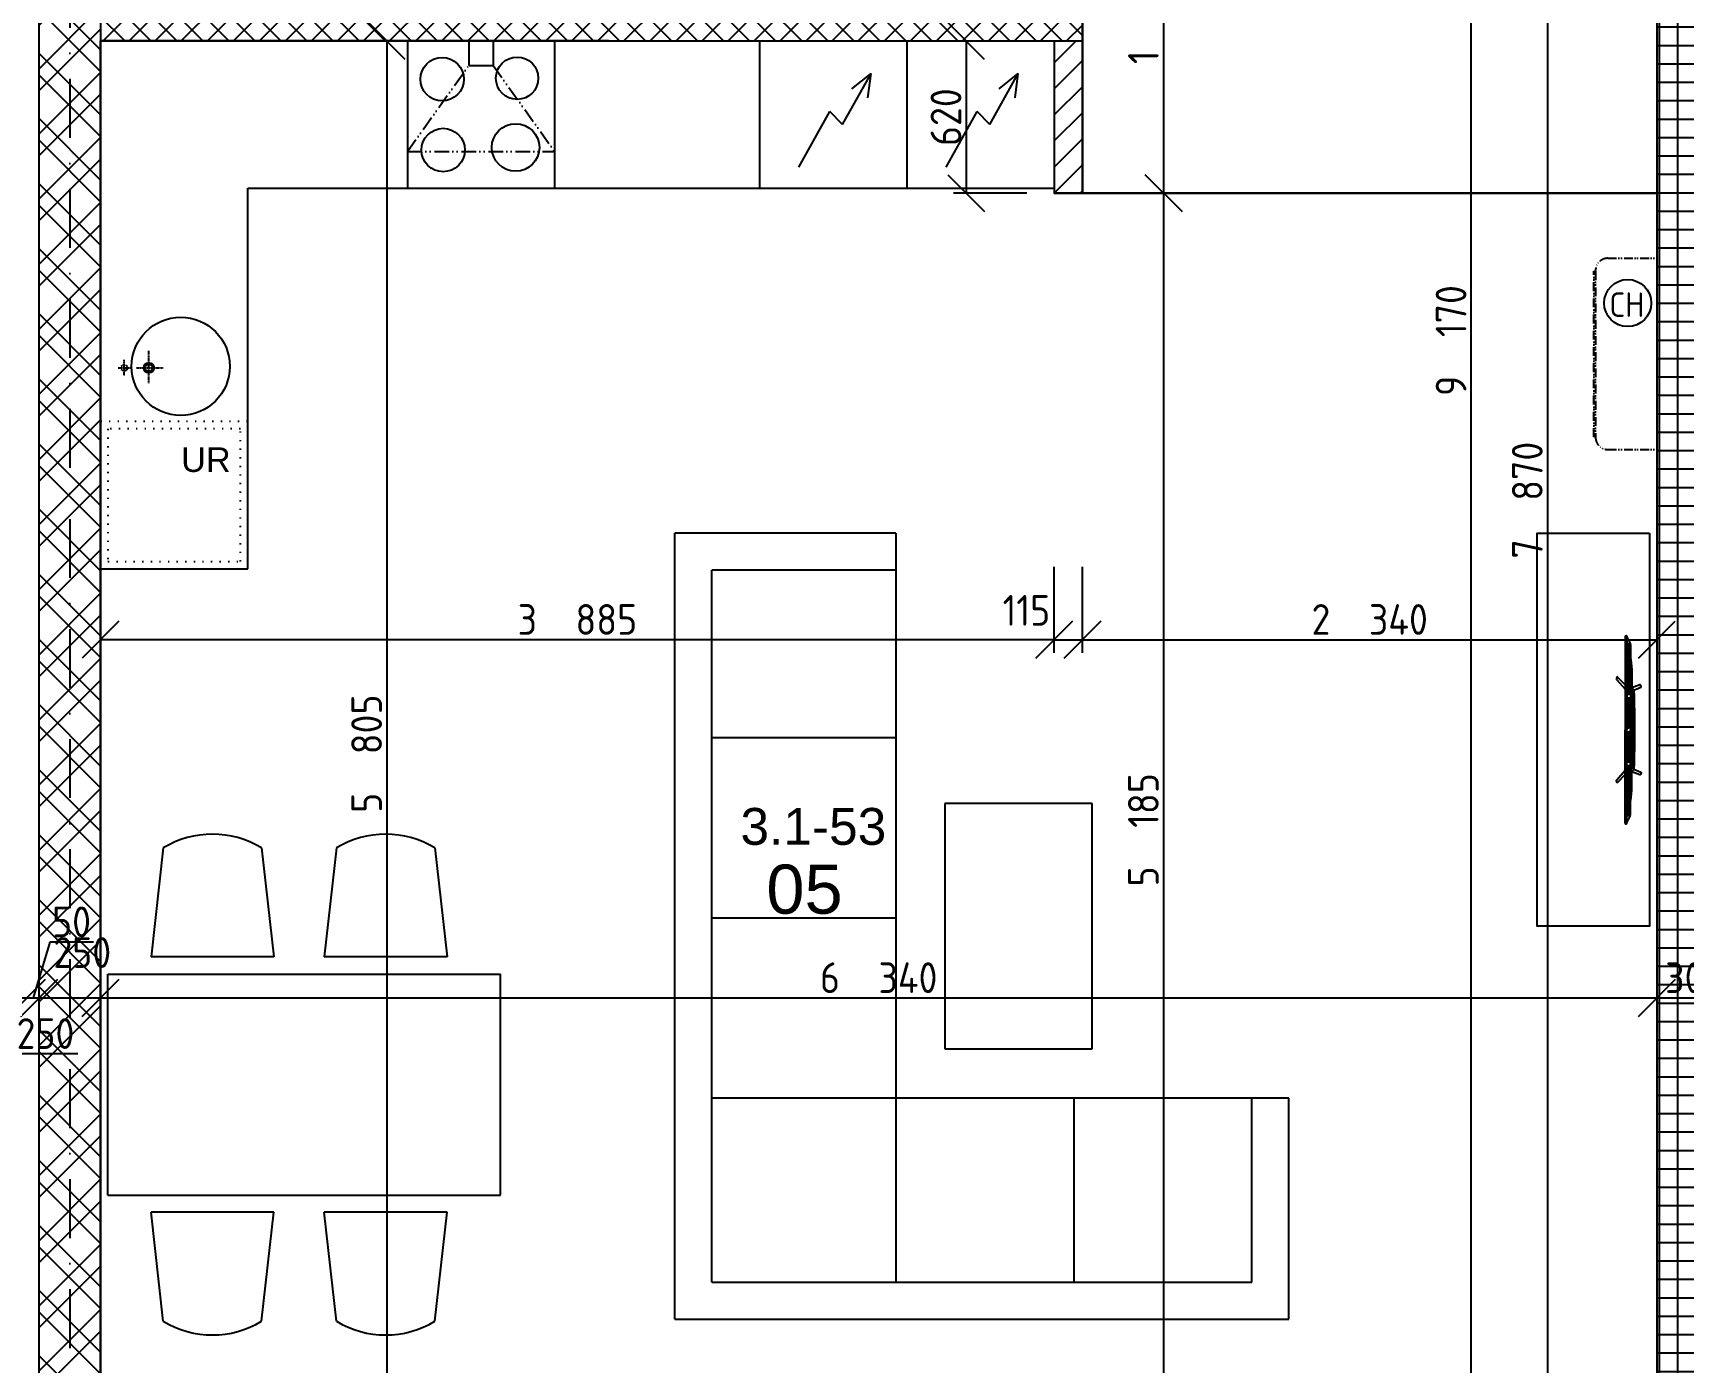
# Model space of a CAD drawing. Extents: x 4511820 to 5180432, y -1526536 to -944957.
# Drawn here: x 5007426 to 5014147, y -1168613 to -1163197 of the extents above; entities that cross this region are included whole.
import ezdxf

# ---------------------------------------------------------------- set-up
doc = ezdxf.new("R2010")
doc.units = 0
doc.header["$MEASUREMENT"] = 0
for name, pattern in [('ACAD_ISO07W100', [3.5, 0.5, -3]), ('ACAD_ISO12W100', [22, 12, -3, 0.5, -3, 0.5, -3]), ('BODKOCIARKOVANA_3', [5.6, 3, -1.3, 0, -1.3]), ('DASHED', [0.75, 0.5, -0.25])]:
    doc.linetypes.add(name, pattern=pattern)
doc.layers.get('0').update_dxf_attribs({"linetype": 'CONTINUOUS'})
doc.layers.get('Defpoints').update_dxf_attribs({"color": 61, "linetype": 'CONTINUOUS'})
for name, color, linetype in [('KÓTY', 4, 'CONTINUOUS'), ('MÚRY', 1, 'CONTINUOUS'), ('osi', 253, 'CONTINUOUS'), ('Plochy', 41, 'CONTINUOUS'), ('POPIS', 7, 'CONTINUOUS'), ('TENKÁ', 7, 'CONTINUOUS'), ('ZARIADENIE', 47, 'CONTINUOUS'), ('ZARIADENIE1', 145, 'CONTINUOUS'), ('ZZ-chladenie', 133, 'CONTINUOUS'), ('ŠRAFY', 82, 'CONTINUOUS')]:
    doc.layers.add(name, color=color, linetype=linetype)
doc.styles.add('ARIAL', font='arial.ttf')
doc.styles.add('STYLE1', font='isocp.shx')
doc.dimstyles.new('STANDARD-50', dxfattribs={"dimtxt": 125, "dimasz": 150, "dimexe": 10, "dimexo": 200, "dimgap": 20, "dimtad": 1, "dimdsep": 46, "dimlunit": 6, "dimtxsty": 'STYLE1', "dimblk1": 'OBLIQUE', "dimblk2": 'OBLIQUE', "dimsah": 1, "dimcen": 2.5, "dimse1": 1, "dimse2": 1, "dimadec": 0, "dimazin": 0, "dimtfac": 1, "dimtmove": 1, "dimatfit": 3, "dimldrblk": 'OBLIQUE', "dimfxl": 1, "dimtolj": 1, "dimtzin": 0, "dimarcsym": 0})

# ---------------------------------------------------------------- blocks, each defined once
blk = doc.blocks.new('_OBLIQUE')
at = {"color": 0, "linetype": 'ByBlock'}
blk.add_line((-0.5, -0.5), (0.5, 0.5), dxfattribs=at)
blk = doc.blocks.new('*D12940')
at = {"layer": 'Defpoints', "color": 0}
for p in [(4980571, -1161904.2), (5007401, -1170664.2), (4980571, -1172433.9)]:
    blk.add_point(p, dxfattribs=at)
at = {"layer": 'KÓTY', "color": 0, "lineweight": -2}
blk.add_line((5007401, -1172433.9), (4980571, -1172433.9), dxfattribs=at)
at = {"layer": 'KÓTY', "color": 0, "linetype": 'ByBlock', "lineweight": -2, "xscale": 150, "yscale": 150, "zscale": 150, "rotation": 180}
blk.add_blockref('_OBLIQUE', (4980571, -1172433.9), dxfattribs=at)
at = {"layer": 'KÓTY', "color": 0, "linetype": 'ByBlock', "lineweight": -2, "xscale": 150, "yscale": 150, "zscale": 150}
blk.add_blockref('_OBLIQUE', (5007401, -1172433.9), dxfattribs=at)
at = {"layer": 'KÓTY', "color": 0, "insert": (4993986, -1172351.3), "char_height": 125, "attachment_point": 5, "style": 'STYLE1'}
blk.add_mtext('\\A1;26ﾠ830', dxfattribs=at)
blk = doc.blocks.new('*D12942')
at = {"layer": 'Defpoints', "color": 0}
for p in [(4980571, -1166764.2), (5040921, -1166764.2), (5040921, -1172783.9)]:
    blk.add_point(p, dxfattribs=at)
at = {"layer": 'KÓTY', "color": 0, "lineweight": -2}
blk.add_line((4980571, -1172783.9), (5040921, -1172783.9), dxfattribs=at)
at = {"layer": 'KÓTY', "color": 0, "linetype": 'ByBlock', "lineweight": -2, "xscale": 150, "yscale": 150, "zscale": 150, "rotation": 180}
blk.add_blockref('_OBLIQUE', (4980571, -1172783.9), dxfattribs=at)
at = {"layer": 'KÓTY', "color": 0, "linetype": 'ByBlock', "lineweight": -2, "xscale": 150, "yscale": 150, "zscale": 150}
blk.add_blockref('_OBLIQUE', (5040921, -1172783.9), dxfattribs=at)
at = {"layer": 'KÓTY', "color": 0, "insert": (5010746, -1172701.3), "char_height": 125, "attachment_point": 5, "style": 'STYLE1'}
blk.add_mtext('\\A1;60ﾠ350', dxfattribs=at)
blk = doc.blocks.new('sedacka rok 5')
at = {"layer": 'ZARIADENIE', "color": 30, "ltscale": 0.25}
for p, q in [((4452479, -1340180.2), (4452479, -1342480.2)), ((4452479, -1340180.2), (4453379, -1340180.2)), ((4453379, -1343380.2), (4453379, -1340180.2)), ((4452479, -1340330.2), (4453229, -1340330.2)), ((4453229, -1343230.2), (4453229, -1340330.2)), ((4452479, -1341013.5), (4453229, -1341013.5)), ((4452479, -1341746.9), (4453229, -1341746.9)), ((4450879, -1342480.2), (4452479, -1342480.2)), ((4450879, -1343380.2), (4450879, -1342480.2)), ((4451029, -1343230.2), (4451029, -1342480.2)), ((4451754, -1342480.2), (4451754, -1343230.2)), ((4452479, -1342480.2), (4453229, -1342480.2)), ((4452479, -1342480.2), (4452479, -1343230.2)), ((4453229, -1343230.2), (4451029, -1343230.2)), ((4453379, -1343380.2), (4450879, -1343380.2))]:
    blk.add_line(p, q, dxfattribs=at)
blk = doc.blocks.new('Tv06_top_cad-block.com')
at = {"color": 0}
for points in [[(-161.1, -3.4), (-173.3, 26.2, 0.359324), (-175.3, 27.3, 0.097501), (-182.8, 24.2, 0.350578), (-183.5, 22.1), (-171.1, -10.4)], [(161.1, -3.4), (173.3, 26.2, -0.359324), (175.3, 27.3, -0.097501), (182.8, 24.2, -0.350578), (183.5, 22.1), (171.1, -10.4)], [(-381.9, -38.8, -0.13121), (-383.2, -32.7, -0.169032), (-383, -32.3), (-381.8, -31.1, -0.205713), (-381.3, -30.9), (-378.5, -30.9, 0.118206), (-376.2, -30.4), (-351.4, -18.4, -0.105648), (-345.8, -17), (0, -17)], [(-339.3, -21.2), (-339.3, -21.2, 0.099639), (-344.3, -22.2), (-349.2, -24.6, 0.215889), (-350.7, -26.3, 0.476075), (-349.4, -28, 0.244765)], [(-295.5, -17), (-282, -15, -0.02037), (-255.8, -12, -0.012056), (-227.2, -10.7), (-169.3, -10.7)], [(-182.5, -38.8), (-214.4, -69.1, 0.250582), (-215, -71, 0.266718), (-214.3, -71.9, 0.084688)], [(-214.3, -71.9), (-207.3, -73.1, 0.211205), (-203.3, -72.1), (-165.2, -38.8)], [(-181.8, -17), (-178.5, -14, -0.213415), (-177.3, -13.6), (0, -13.6)], [(-172.1, -13.6, -0.072098), (-159.2, -3, -0.121861), (-158.4, -2.8)], [(-170.1, -10.6, -0.053076), (-160.2, -2.9), (-158.4, -2.8)], [(-147.6, -13.6), (-147.6, -7.5, -0.414214), (-147.4, -7.3), (-146.5, -7.3, -0.414214), (-146.3, -7.5), (-146.3, -13.6)], [(-146.8, -28, 0.414214), (-145, -26.2), (-145, -23, 0.414214), (-146.8, -21.2)], [(-143.9, -13.6), (-143.9, -7.5, -0.414214), (-143.7, -7.3), (-142.7, -7.3, -0.414214), (-142.6, -7.5), (-142.6, -13.6)], [(-140.2, -13.6), (-140.2, -7.5, -0.414214), (-140, -7.3), (-139, -7.3, -0.414214), (-138.8, -7.5), (-138.8, -13.6)], [(-136.4, -13.6), (-136.4, -7.5, -0.414214), (-136.3, -7.3), (-135.3, -7.3, -0.414214), (-135.1, -7.5), (-135.1, -13.6)], [(-132.7, -13.6), (-132.7, -7.5, -0.414214), (-132.5, -7.3), (-131.6, -7.3, -0.414214), (-131.4, -7.5), (-131.4, -13.6)], [(-128.8, -28, -0.414214), (-130.6, -26.2), (-130.6, -23, -0.414214), (-128.8, -21.2)], [(-129, -13.6), (-129, -7.5, -0.414214), (-128.8, -7.3), (-127.9, -7.3, -0.414214), (-127.7, -7.5), (-127.7, -13.6)], [(-125.3, -13.6), (-125.3, -7.5, -0.414214), (-125.1, -7.3), (-124.1, -7.3, -0.414214), (-124, -7.5), (-124, -13.6)], [(-121.6, -13.6), (-121.6, -7.5, -0.414214), (-121.4, -7.3), (-120.4, -7.3, -0.414214), (-120.2, -7.5), (-120.2, -13.6)], [(-117.8, -13.6), (-117.8, -7.5, -0.414214), (-117.7, -7.3), (-116.7, -7.3, -0.414214), (-116.5, -7.5), (-116.5, -13.6)], [(-114.1, -13.6), (-114.1, -7.5, -0.414214), (-113.9, -7.3), (-113, -7.3, -0.414214), (-112.8, -7.5), (-112.8, -13.6)], [(-110.4, -13.6), (-110.4, -7.5, -0.414214), (-110.2, -7.3), (-109.3, -7.3, -0.414214), (-109.1, -7.5), (-109.1, -13.6)], [(-106.7, -13.6), (-106.7, -7.5, -0.414214), (-106.5, -7.3), (-105.5, -7.3, -0.414214), (-105.4, -7.5), (-105.4, -13.6)], [(-103, -13.6), (-103, -7.5, -0.414214), (-102.8, -7.3), (-101.8, -7.3, -0.414214), (-101.6, -7.5), (-101.6, -13.6)], [(-99.2, -13.6), (-99.2, -7.5, -0.414214), (-99.1, -7.3), (-98.1, -7.3, -0.414214), (-97.9, -7.5), (-97.9, -13.6)], [(-95.5, -13.6), (-95.5, -7.5, -0.414214), (-95.3, -7.3), (-94.4, -7.3, -0.414214), (-94.2, -7.5), (-94.2, -13.6)], [(-91.8, -13.6), (-91.8, -7.5, -0.414214), (-91.6, -7.3), (-90.7, -7.3, -0.414214), (-90.5, -7.5), (-90.5, -13.6)], [(-88.1, -13.6), (-88.1, -7.5, -0.414214), (-87.9, -7.3), (-86.9, -7.3, -0.414214), (-86.8, -7.5), (-86.8, -13.6)], [(-84.4, -13.6), (-84.4, -7.5, -0.414214), (-84.2, -7.3), (-83.2, -7.3, -0.414214), (-83, -7.5), (-83, -13.6)], [(-80.6, -13.6), (-80.6, -7.5, -0.414214), (-80.5, -7.3), (-79.5, -7.3, -0.414214), (-79.3, -7.5), (-79.3, -13.6)], [(-76.9, -13.6), (-76.9, -7.5, -0.414214), (-76.7, -7.3), (-75.8, -7.3, -0.414214), (-75.6, -7.5), (-75.6, -13.6)], [(-73.2, -13.6), (-73.2, -7.5, -0.414214), (-73, -7.3), (-72.1, -7.3, -0.414214), (-71.9, -7.5), (-71.9, -13.6)], [(-69.5, -13.6), (-69.5, -7.5, -0.414214), (-69.3, -7.3), (-68.3, -7.3, -0.414214), (-68.2, -7.5), (-68.2, -13.6)], [(-65.8, -13.6), (-65.8, -7.5, -0.414214), (-65.6, -7.3), (-64.6, -7.3, -0.414214), (-64.4, -7.5), (-64.4, -13.6)], [(-62, -13.6), (-62, -7.5, -0.414214), (-61.9, -7.3), (-60.9, -7.3, -0.414214), (-60.7, -7.5), (-60.7, -13.6)], [(-58.3, -13.6), (-58.3, -7.5, -0.414214), (-58.1, -7.3), (-57.2, -7.3, -0.414214), (-57, -7.5), (-57, -13.6)], [(-54.6, -13.6), (-54.6, -7.5, -0.414214), (-54.4, -7.3), (-53.5, -7.3, -0.414214), (-53.3, -7.5), (-53.3, -13.6)], [(-50.9, -13.6), (-50.9, -7.5, -0.414214), (-50.7, -7.3), (-49.7, -7.3, -0.414214), (-49.6, -7.5), (-49.6, -13.6)], [(-47.2, -13.6), (-47.2, -7.5, -0.414214), (-47, -7.3), (-46, -7.3, -0.414214), (-45.8, -7.5), (-45.8, -13.6)], [(-43.4, -13.6), (-43.4, -7.5, -0.414214), (-43.3, -7.3), (-42.3, -7.3, -0.414214), (-42.1, -7.5), (-42.1, -13.6)], [(-39.7, -13.6), (-39.7, -7.5, -0.414214), (-39.5, -7.3), (-38.6, -7.3, -0.414214), (-38.4, -7.5), (-38.4, -13.6)], [(-36, -13.6), (-36, -7.5, -0.414214), (-35.8, -7.3), (-34.9, -7.3, -0.414214), (-34.7, -7.5), (-34.7, -13.6)], [(-32.3, -13.6), (-32.3, -7.5, -0.414214), (-32.1, -7.3), (-31.1, -7.3, -0.414214), (-31, -7.5), (-31, -13.6)], [(-28.6, -13.6), (-28.6, -7.5, -0.414214), (-28.4, -7.3), (-27.4, -7.3, -0.414214), (-27.2, -7.5), (-27.2, -13.6)], [(-24.8, -13.6), (-24.8, -7.5, -0.414214), (-24.7, -7.3), (-23.7, -7.3, -0.414214), (-23.5, -7.5), (-23.5, -13.6)], [(-21.1, -13.6), (-21.1, -7.5, -0.414214), (-20.9, -7.3), (-20, -7.3, -0.414214), (-19.8, -7.5), (-19.8, -13.6)], [(-17.4, -13.6), (-17.4, -7.5, -0.414214), (-17.2, -7.3), (-16.3, -7.3, -0.414214), (-16.1, -7.5), (-16.1, -13.6)], [(-13.7, -13.6), (-13.7, -7.5, -0.414214), (-13.5, -7.3), (-12.5, -7.3, -0.414214), (-12.4, -7.5), (-12.4, -13.6)], [(-10, -13.6), (-10, -7.5, -0.414214), (-9.8, -7.3), (-8.8, -7.3, -0.414214), (-8.6, -7.5), (-8.6, -13.6)], [(-10, -28, 0.414214), (-8.2, -26.2), (-8.2, -23, 0.414214), (-10, -21.2)], [(-6.2, -13.6), (-6.2, -7.5, -0.414214), (-6.1, -7.3), (-5.1, -7.3, -0.414214), (-4.9, -7.5), (-4.9, -13.6)], [(-2.5, -13.6), (-2.5, -7.5, -0.414214), (-2.3, -7.3), (-1.4, -7.3, -0.414214), (-1.2, -7.5), (-1.2, -13.6)], [(181.8, -17), (178.5, -14, 0.213415), (177.3, -13.6), (0, -13.6)], [(381.9, -38.8, 0.13121), (383.2, -32.7, 0.169032), (383, -32.3), (381.8, -31.1, 0.205713), (381.3, -30.9), (378.5, -30.9, -0.118206), (376.2, -30.4), (351.4, -18.4, 0.105648), (345.8, -17), (0, -17)], [(2.5, -13.6), (2.5, -7.5, 0.414214), (2.3, -7.3), (1.4, -7.3, 0.414214), (1.2, -7.5), (1.2, -13.6)], [(6.2, -13.6), (6.2, -7.5, 0.414214), (6.1, -7.3), (5.1, -7.3, 0.414214), (4.9, -7.5), (4.9, -13.6)], [(10, -28, -0.414214), (8.2, -26.2), (8.2, -23, -0.414214), (10, -21.2)], [(10, -13.6), (10, -7.5, 0.414214), (9.8, -7.3), (8.8, -7.3, 0.414214), (8.6, -7.5), (8.6, -13.6)], [(13.7, -13.6), (13.7, -7.5, 0.414214), (13.5, -7.3), (12.5, -7.3, 0.414214), (12.4, -7.5), (12.4, -13.6)], [(17.4, -13.6), (17.4, -7.5, 0.414214), (17.2, -7.3), (16.3, -7.3, 0.414214), (16.1, -7.5), (16.1, -13.6)], [(21.1, -13.6), (21.1, -7.5, 0.414214), (20.9, -7.3), (20, -7.3, 0.414214), (19.8, -7.5), (19.8, -13.6)], [(24.8, -13.6), (24.8, -7.5, 0.414214), (24.7, -7.3), (23.7, -7.3, 0.414214), (23.5, -7.5), (23.5, -13.6)], [(28.6, -13.6), (28.6, -7.5, 0.414214), (28.4, -7.3), (27.4, -7.3, 0.414214), (27.2, -7.5), (27.2, -13.6)], [(32.3, -13.6), (32.3, -7.5, 0.414214), (32.1, -7.3), (31.1, -7.3, 0.414214), (31, -7.5), (31, -13.6)], [(36, -13.6), (36, -7.5, 0.414214), (35.8, -7.3), (34.9, -7.3, 0.414214), (34.7, -7.5), (34.7, -13.6)], [(39.7, -13.6), (39.7, -7.5, 0.414214), (39.5, -7.3), (38.6, -7.3, 0.414214), (38.4, -7.5), (38.4, -13.6)], [(43.4, -13.6), (43.4, -7.5, 0.414214), (43.3, -7.3), (42.3, -7.3, 0.414214), (42.1, -7.5), (42.1, -13.6)], [(47.2, -13.6), (47.2, -7.5, 0.414214), (47, -7.3), (46, -7.3, 0.414214), (45.8, -7.5), (45.8, -13.6)], [(50.9, -13.6), (50.9, -7.5, 0.414214), (50.7, -7.3), (49.7, -7.3, 0.414214), (49.6, -7.5), (49.6, -13.6)], [(54.6, -13.6), (54.6, -7.5, 0.414214), (54.4, -7.3), (53.5, -7.3, 0.414214), (53.3, -7.5), (53.3, -13.6)], [(58.3, -13.6), (58.3, -7.5, 0.414214), (58.1, -7.3), (57.2, -7.3, 0.414214), (57, -7.5), (57, -13.6)], [(62, -13.6), (62, -7.5, 0.414214), (61.9, -7.3), (60.9, -7.3, 0.414214), (60.7, -7.5), (60.7, -13.6)], [(65.8, -13.6), (65.8, -7.5, 0.414214), (65.6, -7.3), (64.6, -7.3, 0.414214), (64.4, -7.5), (64.4, -13.6)], [(69.5, -13.6), (69.5, -7.5, 0.414214), (69.3, -7.3), (68.3, -7.3, 0.414214), (68.2, -7.5), (68.2, -13.6)], [(73.2, -13.6), (73.2, -7.5, 0.414214), (73, -7.3), (72.1, -7.3, 0.414214), (71.9, -7.5), (71.9, -13.6)], [(76.9, -13.6), (76.9, -7.5, 0.414214), (76.7, -7.3), (75.8, -7.3, 0.414214), (75.6, -7.5), (75.6, -13.6)], [(80.6, -13.6), (80.6, -7.5, 0.414214), (80.5, -7.3), (79.5, -7.3, 0.414214), (79.3, -7.5), (79.3, -13.6)], [(84.4, -13.6), (84.4, -7.5, 0.414214), (84.2, -7.3), (83.2, -7.3, 0.414214), (83, -7.5), (83, -13.6)], [(88.1, -13.6), (88.1, -7.5, 0.414214), (87.9, -7.3), (86.9, -7.3, 0.414214), (86.8, -7.5), (86.8, -13.6)], [(91.8, -13.6), (91.8, -7.5, 0.414214), (91.6, -7.3), (90.7, -7.3, 0.414214), (90.5, -7.5), (90.5, -13.6)], [(95.5, -13.6), (95.5, -7.5, 0.414214), (95.3, -7.3), (94.4, -7.3, 0.414214), (94.2, -7.5), (94.2, -13.6)], [(99.2, -13.6), (99.2, -7.5, 0.414214), (99.1, -7.3), (98.1, -7.3, 0.414214), (97.9, -7.5), (97.9, -13.6)], [(103, -13.6), (103, -7.5, 0.414214), (102.8, -7.3), (101.8, -7.3, 0.414214), (101.6, -7.5), (101.6, -13.6)], [(106.7, -13.6), (106.7, -7.5, 0.414214), (106.5, -7.3), (105.5, -7.3, 0.414214), (105.4, -7.5), (105.4, -13.6)], [(110.4, -13.6), (110.4, -7.5, 0.414214), (110.2, -7.3), (109.3, -7.3, 0.414214), (109.1, -7.5), (109.1, -13.6)], [(114.1, -13.6), (114.1, -7.5, 0.414214), (113.9, -7.3), (113, -7.3, 0.414214), (112.8, -7.5), (112.8, -13.6)], [(117.8, -13.6), (117.8, -7.5, 0.414214), (117.7, -7.3), (116.7, -7.3, 0.414214), (116.5, -7.5), (116.5, -13.6)], [(121.6, -13.6), (121.6, -7.5, 0.414214), (121.4, -7.3), (120.4, -7.3, 0.414214), (120.2, -7.5), (120.2, -13.6)], [(125.3, -13.6), (125.3, -7.5, 0.414214), (125.1, -7.3), (124.1, -7.3, 0.414214), (124, -7.5), (124, -13.6)], [(129, -13.6), (129, -7.5, 0.414214), (128.8, -7.3), (127.9, -7.3, 0.414214), (127.7, -7.5), (127.7, -13.6)], [(128.8, -28, 0.414214), (130.6, -26.2), (130.6, -23, 0.414214), (128.8, -21.2)], [(132.7, -13.6), (132.7, -7.5, 0.414214), (132.5, -7.3), (131.6, -7.3, 0.414214), (131.4, -7.5), (131.4, -13.6)], [(136.4, -13.6), (136.4, -7.5, 0.414214), (136.3, -7.3), (135.3, -7.3, 0.414214), (135.1, -7.5), (135.1, -13.6)], [(140.2, -13.6), (140.2, -7.5, 0.414214), (140, -7.3), (139, -7.3, 0.414214), (138.8, -7.5), (138.8, -13.6)], [(143.9, -13.6), (143.9, -7.5, 0.414214), (143.7, -7.3), (142.7, -7.3, 0.414214), (142.6, -7.5), (142.6, -13.6)], [(146.8, -28, -0.414214), (145, -26.2), (145, -23, -0.414214), (146.8, -21.2)], [(147.6, -13.6), (147.6, -7.5, 0.414214), (147.4, -7.3), (146.5, -7.3, 0.414214), (146.3, -7.5), (146.3, -13.6)], [(172.1, -13.6, 0.072098), (159.2, -3, 0.121861), (158.4, -2.8)], [(170.1, -10.6, 0.053076), (160.2, -2.9), (158.4, -2.8)], [(214.3, -71.9), (207.3, -73.1, -0.211205), (203.3, -72.1), (165.2, -38.8)], [(295.5, -17), (282, -15, 0.02037), (255.8, -12, 0.012056), (227.2, -10.7), (169.3, -10.7)], [(182.5, -38.8), (214.4, -69.1, -0.250582), (215, -71, -0.266718), (214.3, -71.9, -0.084688)], [(339.3, -21.2), (339.3, -21.2, -0.099639), (344.3, -22.2), (349.2, -24.6, -0.215889), (350.7, -26.3, -0.476075), (349.4, -28, -0.244765)]]:
    blk.add_lwpolyline(points, format="xyb", dxfattribs=at)
for points in [[(-381.9, -38.8), (0, -38.8)], [(-378.5, -30.9), (0, -30.9)], [(-349.4, -28), (-146.8, -28)], [(-339.3, -21.2), (-146.8, -21.2)], [(-158.6, -6.5), (0, -6.5)], [(-128.8, -21.2), (-10, -21.2)], [(-128.8, -28), (-10, -28)], [(158.6, -6.5), (0, -6.5)], [(378.5, -30.9), (0, -30.9)], [(381.9, -38.8), (0, -38.8)], [(128.8, -21.2), (10, -21.2)], [(128.8, -28), (10, -28)], [(339.3, -21.2), (146.8, -21.2)], [(349.4, -28), (146.8, -28)]]:
    blk.add_lwpolyline(points, dxfattribs=at)
for centre, radius, start, end in [((0, -4564), 4564, 90, 91.98925), ((0, -4564), 4564, 88.01075, 90), ((-170.5, -10.1), 0.6, 200.97838, 314.02949), ((170.5, -10.1), 0.6, 225.97051, 339.02162)]:
    blk.add_arc(centre, radius, start, end, dxfattribs=at)
blk = doc.blocks.new('TV')
at = {"layer": 'ZARIADENIE', "color": 8}
blk.add_blockref('Tv06_top_cad-block.com', (4448198.7, -1316337.8), dxfattribs=at)
blk = doc.blocks.new('slol 1600-800')
at = {"layer": 'ZARIADENIE', "color": 45, "ltscale": 0.25}
for p, q in [((4423844.8, -1342296.5), (4423794.8, -1342740.6)), ((4424244.8, -1342296.5), (4424294.8, -1342740.6)), ((4424550.5, -1342296.5), (4424500.5, -1342740.6)), ((4424950.5, -1342296.5), (4425000.5, -1342740.6)), ((4424294.8, -1342740.6), (4423794.8, -1342740.6)), ((4425000.5, -1342740.6), (4424500.5, -1342740.6)), ((4423619, -1343710.2), (4423619, -1342810.2)), ((4423619, -1342810.2), (4425219, -1342810.2)), ((4425219, -1343710.2), (4425219, -1342810.2)), ((4423619, -1343710.2), (4425219, -1343710.2)), ((4423844.8, -1344223.9), (4423794.8, -1343779.8)), ((4424294.8, -1343779.8), (4423794.8, -1343779.8)), ((4424244.8, -1344223.9), (4424294.8, -1343779.8)), ((4424550.5, -1344223.9), (4424500.5, -1343779.8)), ((4425000.5, -1343779.8), (4424500.5, -1343779.8)), ((4424950.5, -1344223.9), (4425000.5, -1343779.8))]:
    blk.add_line(p, q, dxfattribs=at)
for centre, start, end in [((4424044.8, -1342626.5), 58.78339, 121.21661), ((4424750.5, -1342626.5), 58.78339, 121.21661), ((4424044.8, -1343893.9), 238.78339, 301.21661), ((4424750.5, -1343893.9), 238.78339, 301.21661)]:
    blk.add_arc(centre, 385.9, start, end, dxfattribs=at)
blk = doc.blocks.new('konf stol')
at = {"layer": 'ZARIADENIE', "color": 45, "ltscale": 0.25}
for p, q in [((4451679, -1342280.2), (4451679, -1341280.2)), ((4451679, -1341280.2), (4452279, -1341280.2)), ((4452279, -1341280.2), (4452279, -1342280.2)), ((4452279, -1342280.2), (4451679, -1342280.2))]:
    blk.add_line(p, q, dxfattribs=at)
blk = doc.blocks.new('*D18655')
at = {"layer": 'Defpoints', "color": 0}
for p in [(5007151, -1166921.7), (5007401, -1166921.7), (5007401, -1167126.5)]:
    blk.add_point(p, dxfattribs=at)
at = {"layer": 'KÓTY', "color": 0, "lineweight": -2}
for p, q in [((5007151, -1167126.5), (5007401, -1167126.5)), ((5007344.3, -1167354), (5007276, -1167126.5)), ((5007609.3, -1167354), (5007344.3, -1167354))]:
    blk.add_line(p, q, dxfattribs=at)
at = {"layer": 'KÓTY', "color": 0, "linetype": 'ByBlock', "lineweight": -2, "xscale": 150, "yscale": 150, "zscale": 150, "rotation": 180}
blk.add_blockref('_OBLIQUE', (5007151, -1167126.5), dxfattribs=at)
at = {"layer": 'KÓTY', "color": 0, "linetype": 'ByBlock', "lineweight": -2, "xscale": 150, "yscale": 150, "zscale": 150}
blk.add_blockref('_OBLIQUE', (5007401, -1167126.5), dxfattribs=at)
at = {"layer": 'KÓTY', "color": 0, "insert": (5007476.8, -1167271.5), "char_height": 125, "attachment_point": 5, "style": 'STYLE1'}
blk.add_mtext('\\A1;250', dxfattribs=at)
blk = doc.blocks.new('*D18656')
at = {"layer": 'Defpoints', "color": 0}
for p in [(5007401, -1166921.7), (5007451, -1167126.5), (5007451, -1167126.5)]:
    blk.add_point(p, dxfattribs=at)
at = {"layer": 'KÓTY', "color": 0, "lineweight": -2}
for p, q in [((5007494.3, -1166899), (5007426, -1167126.5)), ((5007671.8, -1166899), (5007494.3, -1166899)), ((5007401, -1167126.5), (5007451, -1167126.5))]:
    blk.add_line(p, q, dxfattribs=at)
at = {"layer": 'KÓTY', "color": 0, "linetype": 'ByBlock', "lineweight": -2, "xscale": 150, "yscale": 150, "zscale": 150, "rotation": 180}
blk.add_blockref('_OBLIQUE', (5007401, -1167126.5), dxfattribs=at)
at = {"layer": 'KÓTY', "color": 0, "linetype": 'ByBlock', "lineweight": -2, "xscale": 150, "yscale": 150, "zscale": 150}
blk.add_blockref('_OBLIQUE', (5007451, -1167126.5), dxfattribs=at)
at = {"layer": 'KÓTY', "color": 0, "insert": (5007583, -1166816.5), "char_height": 125, "attachment_point": 5, "style": 'STYLE1'}
blk.add_mtext('\\A1;50', dxfattribs=at)
blk = doc.blocks.new('*D18657')
at = {"layer": 'Defpoints', "color": 0}
for p in [(5007451, -1167126.5), (5007701, -1167126.5), (5007701, -1167126.5)]:
    blk.add_point(p, dxfattribs=at)
at = {"layer": 'KÓTY', "color": 0, "lineweight": -2}
blk.add_line((5007451, -1167126.5), (5007701, -1167126.5), dxfattribs=at)
at = {"layer": 'KÓTY', "color": 0, "linetype": 'ByBlock', "lineweight": -2, "xscale": 150, "yscale": 150, "zscale": 150, "rotation": 180}
blk.add_blockref('_OBLIQUE', (5007451, -1167126.5), dxfattribs=at)
at = {"layer": 'KÓTY', "color": 0, "linetype": 'ByBlock', "lineweight": -2, "xscale": 150, "yscale": 150, "zscale": 150}
blk.add_blockref('_OBLIQUE', (5007701, -1167126.5), dxfattribs=at)
at = {"layer": 'KÓTY', "color": 0, "insert": (5007626.8, -1166941.5), "char_height": 125, "attachment_point": 5, "style": 'STYLE1'}
blk.add_mtext('\\A1;250', dxfattribs=at)
blk = doc.blocks.new('*D18658')
at = {"layer": 'Defpoints', "color": 0}
for p in [(5007701, -1167126.5), (5014041, -1167126.5), (5014041, -1167126.5)]:
    blk.add_point(p, dxfattribs=at)
at = {"layer": 'KÓTY', "color": 0, "lineweight": -2}
blk.add_line((5007701, -1167126.5), (5014041, -1167126.5), dxfattribs=at)
at = {"layer": 'KÓTY', "color": 0, "linetype": 'ByBlock', "lineweight": -2, "xscale": 150, "yscale": 150, "zscale": 150, "rotation": 180}
blk.add_blockref('_OBLIQUE', (5007701, -1167126.5), dxfattribs=at)
at = {"layer": 'KÓTY', "color": 0, "linetype": 'ByBlock', "lineweight": -2, "xscale": 150, "yscale": 150, "zscale": 150}
blk.add_blockref('_OBLIQUE', (5014041, -1167126.5), dxfattribs=at)
at = {"layer": 'KÓTY', "color": 0, "insert": (5010871, -1167044), "char_height": 125, "attachment_point": 5, "style": 'STYLE1'}
blk.add_mtext('\\A1;6ﾠ340', dxfattribs=at)
blk = doc.blocks.new('*D18659')
at = {"layer": 'Defpoints', "color": 0}
for p in [(5014041, -1167126.5), (5014341, -1167126.5), (5014341, -1167126.5)]:
    blk.add_point(p, dxfattribs=at)
at = {"layer": 'KÓTY', "color": 0, "lineweight": -2}
blk.add_line((5014041, -1167126.5), (5014341, -1167126.5), dxfattribs=at)
at = {"layer": 'KÓTY', "color": 0, "linetype": 'ByBlock', "lineweight": -2, "xscale": 150, "yscale": 150, "zscale": 150, "rotation": 180}
blk.add_blockref('_OBLIQUE', (5014041, -1167126.5), dxfattribs=at)
at = {"layer": 'KÓTY', "color": 0, "linetype": 'ByBlock', "lineweight": -2, "xscale": 150, "yscale": 150, "zscale": 150}
blk.add_blockref('_OBLIQUE', (5014341, -1167126.5), dxfattribs=at)
at = {"layer": 'KÓTY', "color": 0, "insert": (5014191, -1167044), "char_height": 125, "attachment_point": 5, "style": 'STYLE1'}
blk.add_mtext('\\A1;300', dxfattribs=at)
blk = doc.blocks.new('*D18851')
at = {"layer": 'Defpoints', "color": 0}
for p in [(5009907.5, -1163229.2), (5008867.5, -1169034.2), (5009907.5, -1169034.2)]:
    blk.add_point(p, dxfattribs=at)
at = {"layer": 'KÓTY', "color": 0, "lineweight": -2}
blk.add_line((5008867.5, -1163229.2), (5008867.5, -1169034.2), dxfattribs=at)
at = {"layer": 'KÓTY', "color": 0, "linetype": 'ByBlock', "lineweight": -2, "xscale": 150, "yscale": 150, "zscale": 150}
for p, rotation in [((5008867.5, -1163229.2), 90), ((5008867.5, -1169034.2), 270)]:
    blk.add_blockref('_OBLIQUE', p, dxfattribs=dict(at, rotation=rotation))
at = {"layer": 'KÓTY', "color": 0, "insert": (5008785, -1166131.7), "char_height": 125, "attachment_point": 5, "rotation": 90, "style": 'STYLE1'}
blk.add_mtext('\\A1;5ﾠ805', dxfattribs=at)
blk = doc.blocks.new('*D18860')
at = {"layer": 'Defpoints', "color": 0}
for p in [(5010827.5, -1163229.2), (5010827.5, -1163849.2), (5011227.5, -1163849.2)]:
    blk.add_point(p, dxfattribs=at)
at = {"layer": 'KÓTY', "color": 0, "lineweight": -2}
blk.add_line((5011227.5, -1163229.2), (5011227.5, -1163849.2), dxfattribs=at)
at = {"layer": 'KÓTY', "color": 0, "linetype": 'ByBlock', "lineweight": -2, "xscale": 150, "yscale": 150, "zscale": 150}
for p, rotation in [((5011227.5, -1163229.2), 90), ((5011227.5, -1163849.2), 270)]:
    blk.add_blockref('_OBLIQUE', p, dxfattribs=dict(at, rotation=rotation))
at = {"layer": 'KÓTY', "color": 0, "insert": (5011145, -1163539.2), "char_height": 125, "attachment_point": 5, "rotation": 90, "style": 'STYLE1'}
blk.add_mtext('\\A1;620', dxfattribs=at)
blk = doc.blocks.new('*D18861')
at = {"layer": 'Defpoints', "color": 0}
for p in [(5011586, -1163849.2), (5011701, -1163849.2), (5011701, -1165667.5)]:
    blk.add_point(p, dxfattribs=at)
at = {"layer": 'KÓTY', "color": 0, "lineweight": -2}
blk.add_line((5011586, -1165667.5), (5011701, -1165667.5), dxfattribs=at)
at = {"layer": 'KÓTY', "color": 0, "linetype": 'ByBlock', "lineweight": -2, "xscale": 150, "yscale": 150, "zscale": 150, "rotation": 180}
blk.add_blockref('_OBLIQUE', (5011586, -1165667.5), dxfattribs=at)
at = {"layer": 'KÓTY', "color": 0, "linetype": 'ByBlock', "lineweight": -2, "xscale": 150, "yscale": 150, "zscale": 150}
blk.add_blockref('_OBLIQUE', (5011701, -1165667.5), dxfattribs=at)
at = {"layer": 'KÓTY', "color": 0, "insert": (5011472.5, -1165548), "char_height": 125, "attachment_point": 5, "style": 'STYLE1'}
blk.add_mtext('\\A1;115', dxfattribs=at)
blk = doc.blocks.new('*D18862')
at = {"layer": 'Defpoints', "color": 0}
for p in [(5007701, -1163849.2), (5011586, -1163849.2), (5007701, -1165667.5)]:
    blk.add_point(p, dxfattribs=at)
at = {"layer": 'KÓTY', "color": 0, "lineweight": -2}
blk.add_line((5011586, -1165667.5), (5007701, -1165667.5), dxfattribs=at)
at = {"layer": 'KÓTY', "color": 0, "linetype": 'ByBlock', "lineweight": -2, "xscale": 150, "yscale": 150, "zscale": 150, "rotation": 180}
blk.add_blockref('_OBLIQUE', (5007701, -1165667.5), dxfattribs=at)
at = {"layer": 'KÓTY', "color": 0, "linetype": 'ByBlock', "lineweight": -2, "xscale": 150, "yscale": 150, "zscale": 150}
blk.add_blockref('_OBLIQUE', (5011586, -1165667.5), dxfattribs=at)
at = {"layer": 'KÓTY', "color": 0, "insert": (5009643.5, -1165585), "char_height": 125, "attachment_point": 5, "style": 'STYLE1'}
blk.add_mtext('\\A1;3ﾠ885', dxfattribs=at)
blk = doc.blocks.new('*D18863')
at = {"layer": 'Defpoints', "color": 0}
for p in [(5011701, -1163849.2), (5014041, -1163849.2), (5014041, -1165667.5)]:
    blk.add_point(p, dxfattribs=at)
at = {"layer": 'KÓTY', "color": 0, "lineweight": -2}
blk.add_line((5011701, -1165667.5), (5014041, -1165667.5), dxfattribs=at)
at = {"layer": 'KÓTY', "color": 0, "linetype": 'ByBlock', "lineweight": -2, "xscale": 150, "yscale": 150, "zscale": 150, "rotation": 180}
blk.add_blockref('_OBLIQUE', (5011701, -1165667.5), dxfattribs=at)
at = {"layer": 'KÓTY', "color": 0, "linetype": 'ByBlock', "lineweight": -2, "xscale": 150, "yscale": 150, "zscale": 150}
blk.add_blockref('_OBLIQUE', (5014041, -1165667.5), dxfattribs=at)
at = {"layer": 'KÓTY', "color": 0, "insert": (5012871, -1165585), "char_height": 125, "attachment_point": 5, "style": 'STYLE1'}
blk.add_mtext('\\A1;2ﾠ340', dxfattribs=at)
blk = doc.blocks.new('*D18864')
at = {"layer": 'Defpoints', "color": 0}
for p in [(5012330, -1162349.2), (5012031.5, -1163849.2), (5012330, -1163849.2)]:
    blk.add_point(p, dxfattribs=at)
at = {"layer": 'KÓTY', "color": 0, "lineweight": -2}
blk.add_line((5012031.5, -1162349.2), (5012031.5, -1163849.2), dxfattribs=at)
at = {"layer": 'KÓTY', "color": 0, "linetype": 'ByBlock', "lineweight": -2, "xscale": 150, "yscale": 150, "zscale": 150}
for p, rotation in [((5012031.5, -1162349.2), 90), ((5012031.5, -1163849.2), 270)]:
    blk.add_blockref('_OBLIQUE', p, dxfattribs=dict(at, rotation=rotation))
at = {"layer": 'KÓTY', "color": 0, "insert": (5011949, -1163099.2), "char_height": 125, "attachment_point": 5, "rotation": 90, "style": 'STYLE1'}
blk.add_mtext('\\A1;1ﾠ500', dxfattribs=at)
blk = doc.blocks.new('*D18866')
at = {"layer": 'Defpoints', "color": 0}
for p in [(5012330, -1163849.2), (5012031.5, -1169034.2), (5012330, -1169034.2)]:
    blk.add_point(p, dxfattribs=at)
at = {"layer": 'KÓTY', "color": 0, "lineweight": -2}
blk.add_line((5012031.5, -1163849.2), (5012031.5, -1169034.2), dxfattribs=at)
at = {"layer": 'KÓTY', "color": 0, "linetype": 'ByBlock', "lineweight": -2, "xscale": 150, "yscale": 150, "zscale": 150}
for p, rotation in [((5012031.5, -1163849.2), 90), ((5012031.5, -1169034.2), 270)]:
    blk.add_blockref('_OBLIQUE', p, dxfattribs=dict(at, rotation=rotation))
at = {"layer": 'KÓTY', "color": 0, "insert": (5011949, -1166441.7), "char_height": 125, "attachment_point": 5, "rotation": 90, "style": 'STYLE1'}
blk.add_mtext('\\A1;5ﾠ185', dxfattribs=at)
blk = doc.blocks.new('*D18885')
at = {"layer": 'Defpoints', "color": 0}
for p in [(5014126, -1161164.2), (5013595.5, -1169034.2), (5014126, -1169034.2)]:
    blk.add_point(p, dxfattribs=at)
at = {"layer": 'KÓTY', "color": 0, "lineweight": -2}
blk.add_line((5013595.5, -1161164.2), (5013595.5, -1169034.2), dxfattribs=at)
at = {"layer": 'KÓTY', "color": 0, "linetype": 'ByBlock', "lineweight": -2, "xscale": 150, "yscale": 150, "zscale": 150}
for p, rotation in [((5013595.5, -1161164.2), 90), ((5013595.5, -1169034.2), 270)]:
    blk.add_blockref('_OBLIQUE', p, dxfattribs=dict(at, rotation=rotation))
at = {"layer": 'KÓTY', "color": 0, "insert": (5013513, -1165099.2), "char_height": 125, "attachment_point": 5, "rotation": 90, "style": 'STYLE1'}
blk.add_mtext('\\A1;7ﾠ870', dxfattribs=at)
blk = doc.blocks.new('*D18886')
at = {"layer": 'Defpoints', "color": 0}
for p in [(5013285, -1159864.2), (5014041, -1159864.2), (5014041, -1169034.2)]:
    blk.add_point(p, dxfattribs=at)
at = {"layer": 'KÓTY', "color": 0, "lineweight": -2}
blk.add_line((5013285, -1169034.2), (5013285, -1159864.2), dxfattribs=at)
at = {"layer": 'KÓTY', "color": 0, "linetype": 'ByBlock', "lineweight": -2, "xscale": 150, "yscale": 150, "zscale": 150}
for p, rotation in [((5013285, -1159864.2), 90), ((5013285, -1169034.2), 270)]:
    blk.add_blockref('_OBLIQUE', p, dxfattribs=dict(at, rotation=rotation))
at = {"layer": 'KÓTY', "color": 0, "insert": (5013202.5, -1164449.2), "char_height": 125, "attachment_point": 5, "rotation": 90, "style": 'STYLE1'}
blk.add_mtext('\\A1;9ﾠ170', dxfattribs=at)
blk = doc.blocks.new('chlj3')
at = {"layer": 'ZZ-chladenie', "linetype": 'ACAD_ISO12W100', "ltscale": 3}
for p, q in [((5005195.8, -1151691.8), (5005395.8, -1151691.8)), ((5005195.8, -1152470.8), (5005395.8, -1152470.8))]:
    blk.add_line(p, q, dxfattribs=at)
blk.add_lwpolyline([(5005145.8, -1152419.2), (5005138.4, -1152419.2), (5005138.4, -1151744.5), (5005145.8, -1151744.5)], close=True, dxfattribs=at)
for centre, start, end in [((5005195.8, -1151741.8), 90, 180), ((5005195.8, -1152420.8), 180, 270)]:
    blk.add_arc(centre, 50, start, end, dxfattribs=at)

msp = doc.modelspace()

# ---------------------------------------------------------------- hatches: boundary and pattern name
at = {"layer": 'ŠRAFY'}
h = msp.add_hatch(dxfattribs=at)
h.set_pattern_fill('ANSI32', color=256, scale=500, angle=90)
h.set_pattern_definition([(135, (400449.4, 44482.1), (-132.5825215, -132.5825215), []), (135, (400449.4, 44570.48), (-132.5825215, -132.5825215), [])])
h.paths.add_polyline_path([(5007451, -1169034.191), (5007701, -1169034.191), (5007701, -1163229.191), (5007701, -1163089.191), (5007701, -1162229.191), (5007701, -1162114.191), (5007701, -1160344.191), (5007701, -1160229.191), (5007701, -1156114.191), (5007451, -1156114.191)])
h = msp.add_hatch(dxfattribs=at)
h.set_pattern_fill('ANSI32', color=256, scale=500)
h.set_pattern_definition([(45, (584112, 91563.12), (-132.5825215, 132.5825215), []), (45, (584200.39, 91563.12), (-132.5825215, 132.5825215), [])])
h.paths.add_polyline_path([(5007451, -1169034.191), (5007701, -1169034.191), (5007701, -1163229.191), (5007701, -1163089.191), (5007701, -1162229.191), (5007701, -1162114.191), (5007701, -1160344.191), (5007701, -1160229.191), (5007701, -1156114.191), (5007451, -1156114.191)])
at = {"layer": 'ŠRAFY', "ltscale": 0.25}
h = msp.add_hatch(dxfattribs=at)
h.set_pattern_fill('ANSI37', color=256, scale=600, angle=45)
h.set_pattern_definition([(90, (-3307273.674, 668852.734), (-75, 1e-14), []), (180, (-3307273.674, 668852.734), (-1e-14, -75), [])])
h.paths.add_polyline_path([(5014041, -1161164.191), (5014041, -1163849.191), (5014041, -1169034.191), (5014341, -1169034.191), (5014341, -1163649.191), (5014341, -1163534.191), (5014341, -1162294.191), (5014341, -1162179.191), (5014341, -1161279.191), (5014341, -1161164.191)])
h = msp.add_hatch(dxfattribs=at)
h.set_pattern_fill('ANSI37', color=256, scale=600, style=0)
h.set_pattern_definition([(45, (-3027222.4, 456601.68), (-53.0330086, 53.0330086), []), (135, (-3027222.4, 456601.68), (-53.0330086, -53.0330086), [])])
h.paths.add_polyline_path([(5009551, -1163229.191), (5009771, -1163229.191), (5010386, -1163229.191), (5010986, -1163229.191), (5011586, -1163229.191), (5011701, -1163229.191), (5011701, -1163089.191), (5011586, -1163089.191), (5009701, -1163089.191), (5009586, -1163089.191), (5008241, -1163089.191), (5008216, -1163089.191), (5008101, -1163089.191), (5007701, -1163089.191), (5007701, -1163229.191), (5008951, -1163229.191), (5009201, -1163229.191), (5009301, -1163229.191)])
h = msp.add_hatch(dxfattribs=at)
h.set_pattern_fill('ANSI31', color=256, scale=600, style=0)
h.set_pattern_definition([(45, (515270.5, 303822), (-53.0330086, 53.0330086), [])])
h.paths.add_polyline_path([(5011701, -1163229.191), (5011586, -1163229.191), (5011586, -1163829.191), (5011586, -1163849.191), (5011701, -1163849.191), (5011701, -1163349.191)])

# ---------------------------------------------------------------- linework, layer by layer
at = {"layer": 'KÓTY'}
msp.add_line((5011474.5, -1163849.191), (5011176, -1163849.191), dxfattribs=at)
at = {"layer": 'KÓTY', "ltscale": 25}
for p, q in [((5011586, -1165720.903), (5011586, -1165370.903)), ((5011701, -1165720.903), (5011701, -1165370.903))]:
    msp.add_line(p, q, dxfattribs=at)
at = {"layer": 'MÚRY'}
for p, q in [((5014041, -1161114.191), (5014041, -1169034.191)), ((5007701, -1163229.191), (5007701, -1169034.191)), ((5009771, -1163229.191), (5007701, -1163229.191))]:
    msp.add_line(p, q, dxfattribs=at)
at = {"layer": 'MÚRY', "ltscale": 0.25}
for p, q in [((5011701, -1162349.191), (5011701, -1163349.191)), ((5007701, -1163229.191), (5011586, -1163229.191)), ((5011586, -1163229.191), (5011586, -1163849.191)), ((5011701, -1163229.191), (5011701, -1163849.191)), ((5011701, -1163849.191), (5011586, -1163849.191))]:
    msp.add_line(p, q, dxfattribs=at)
at = {"layer": 'osi', "linetype": 'BODKOCIARKOVANA_3', "ltscale": 80}
msp.add_line((5007576, -1134257), (5007576, -1171774.191), dxfattribs=at)
at = {"layer": 'Plochy'}
for points in [[(5009701, -1163089.191), (5009701, -1161114.191), (5011701, -1161114.191), (5011701, -1159864.191), (5014041, -1159864.191), (5014041, -1163849.191), (5011701, -1163849.191), (5011701, -1162349.191), (5011586, -1162349.191), (5011586, -1163089.191)], [(5007701, -1169034.191), (5007701, -1163229.191), (5011586, -1163229.191), (5011586, -1163849.191), (5014041, -1163849.191), (5014041, -1169034.191)]]:
    msp.add_lwpolyline(points, close=True, dxfattribs=at)
at = {"layer": 'TENKÁ'}
for p, q in [((5007451, -1169414.191), (5007451, -1155574.191)), ((5007701, -1163089.191), (5007701, -1163229.191)), ((5011586, -1163229.191), (5011701, -1163229.191))]:
    msp.add_line(p, q, dxfattribs=at)
at = {"layer": 'TENKÁ', "linetype": 'ACAD_ISO07W100', "ltscale": 10}
msp.add_line((5011701, -1163849.191), (5014041, -1163849.191), dxfattribs=at)
at = {"layer": 'ZARIADENIE', "color": 45, "ltscale": 0.25}
msp.add_lwpolyline([(5014011, -1165234.191), (5014011, -1166834.191), (5013553.233, -1166834.191), (5013553.233, -1165234.191)], close=True, dxfattribs=at)
at = {"layer": 'ZARIADENIE1', "color": 8, "ltscale": 0.25}
for p, q in [((5008951, -1163229.191), (5008951, -1163829.191)), ((5008951, -1163229.191), (5008951, -1163829.191)), ((5009201, -1163229.191), (5009201, -1163329.191)), ((5009301, -1163229.191), (5009301, -1163329.191)), ((5009551, -1163229.191), (5009551, -1163829.191)), ((5009551, -1163229.191), (5009551, -1163829.191)), ((5010386, -1163229.191), (5010386, -1163829.191)), ((5010986, -1163229.191), (5010986, -1163829.191)), ((5009201, -1163329.191), (5009301, -1163329.191)), ((5008301, -1163829.191), (5011586, -1163829.191)), ((5008301, -1165379.191), (5008301, -1163829.191)), ((5007701, -1165379.191), (5008301, -1165379.191))]:
    msp.add_line(p, q, dxfattribs=at)
at = {"layer": 'ZARIADENIE1', "color": 8, "linetype": 'ACAD_ISO12W100', "ltscale": 5}
for p, q in [((5008951, -1163679.191), (5009201, -1163329.191)), ((5009301, -1163329.191), (5009551, -1163679.191)), ((5008951, -1163679.191), (5009551, -1163679.191))]:
    msp.add_line(p, q, dxfattribs=at)
at = {"layer": 'ZARIADENIE1', "color": 8}
for p, q in [((5010723.908, -1163569.249), (5010839.624, -1163361.273)), ((5010762.075, -1163424.552), (5010839.624, -1163361.273)), ((5010826.74, -1163460.531), (5010839.624, -1163361.273)), ((5011323.908, -1163569.249), (5011439.624, -1163361.273)), ((5011362.075, -1163424.552), (5011439.624, -1163361.273)), ((5011426.74, -1163460.531), (5011439.624, -1163361.273)), ((5010546.148, -1163742.703), (5010672.075, -1163516.377)), ((5010723.908, -1163569.249), (5010672.075, -1163516.377)), ((5011146.148, -1163742.703), (5011272.075, -1163516.377)), ((5011323.908, -1163569.249), (5011272.075, -1163516.377))]:
    msp.add_line(p, q, dxfattribs=at)
at = {"layer": 'ZARIADENIE1', "color": 8, "linetype": 'DASHED'}
for p, q in [((5007897.769, -1164623.028), (5007897.769, -1164491.575)), ((5007772.699, -1164560.04), (5007824.732, -1164560.04)), ((5007797.346, -1164592.903), (5007797.346, -1164527.176)), ((5007847.104, -1164560.04), (5007956.649, -1164560.04))]:
    msp.add_line(p, q, dxfattribs=at)
at = {"layer": 'ZARIADENIE1', "color": 8, "linetype": 'ACAD_ISO07W100', "ltscale": 10}
msp.add_line((5008301, -1164779.191), (5007701, -1164779.191), dxfattribs=at)
msp.add_lwpolyline([(5008271, -1165349.191), (5008271, -1164809.191), (5007731, -1164809.191), (5007731, -1165349.191)], close=True, dxfattribs=at)
at = {"layer": 'ZARIADENIE1', "color": 8, "ltscale": 0.25}
for centre, radius in [((5009092.449, -1163384.957), 88.387), ((5009398.124, -1163380.748), 86.283), ((5009391.803, -1163662.745), 96.805), ((5009096.844, -1163673.267), 88.387), ((5008027.912, -1164554.191), 200)]:
    msp.add_circle(centre, radius, dxfattribs=at)
at = {"layer": 'ZARIADENIE1', "color": 8, "linetype": 'DASHED'}
msp.add_circle((5007797.346, -1164560.353), 12.931, dxfattribs=at)
at = {"layer": 'ZARIADENIE1', "color": 8, "linetype": 'Continuous'}
for centre, radius in [((5007898.036, -1164560.313), 20.877), ((5007897.769, -1164560.04), 14.781)]:
    msp.add_circle(centre, radius, dxfattribs=at)
at = {"layer": 'ZZ-chladenie'}
msp.add_circle((5013922.121, -1164296.594), 96, dxfattribs=at)

# ---------------------------------------------------------------- block references
at = {"layer": 'Plochy', "color": 2, "xscale": -1, "rotation": 270}
msp.add_blockref('TV', (6330287.659, -5614232.909), dxfattribs=at)
at = {"layer": 'Plochy'}
msp.add_blockref('slol 1600-800', (584112, 175781), dxfattribs=at)
at = {"layer": 'ZARIADENIE', "xscale": -1}
for name in ['sedacka rok 5', 'konf stol']:
    msp.add_blockref(name, (9463420, 174946), dxfattribs=at)
at = {"layer": 'ZZ-chladenie'}
msp.add_blockref('chlj3', (8645.179, -12422.275), dxfattribs=at)

# ---------------------------------------------------------------- texts
at = {"layer": 'POPIS', "lineweight": 40, "ltscale": 0.25, "style": 'ARIAL'}
for s, height, p in [('3.1-53', 150, (5010307.769, -1166502.77)), ('05', 200, (5010413.311, -1166783.27))]:
    msp.add_text(s, height=height, dxfattribs=at).set_placement(p)
at = {"layer": 'ZARIADENIE1', "color": 8, "ltscale": 0.25, "style": 'ARIAL'}
msp.add_text('UR', height=100, dxfattribs=at).set_placement((5008029.429, -1164984.299))
at = {"layer": 'ZZ-chladenie', "style": 'STYLE1'}
msp.add_text('CH', height=100, dxfattribs=at).set_placement((5013847.493, -1164352.794))

# ---------------------------------------------------------------- dimensions: what is measured, and where the dimension line sits
at = {"layer": 'KÓTY'}
for base, p1, p2, picture, middle in [((5013285, -1159864.191), (5014041, -1169034.191), (5014041, -1159864.191), '*D18886', (5013202.457, -1164449.191)), ((5013595.5, -1169034.191), (5014126, -1161164.191), (5014126, -1169034.191), '*D18885', (5013512.957, -1165099.191)), ((5012031.5, -1163849.191), (5012330, -1162349.191), (5012330, -1163849.191), '*D18864', (5011948.957, -1163099.191)), ((5008867.5, -1169034.191), (5009907.5, -1163229.191), (5009907.5, -1169034.191), '*D18851', (5008784.957, -1166131.691)), ((5011227.5, -1163849.191), (5010827.5, -1163229.191), (5010827.5, -1163849.191), '*D18860', (5011145, -1163539.191)), ((5012031.5, -1169034.191), (5012330, -1163849.191), (5012330, -1169034.191), '*D18866', (5011948.957, -1166441.691))]:
    dim = msp.add_linear_dim(base=base, p1=p1, p2=p2, angle=90, dimstyle='STANDARD-50', dxfattribs=at)
    dim.commit()
    dim.dimension.update_dxf_attribs({"geometry": picture, "text_midpoint": middle})
for base, p1, p2, picture, middle in [((4980571, -1172433.883), (5007401, -1170664.191), (4980571, -1161904.191), '*D12940', (4993986, -1172351.34)), ((5007701, -1165667.5), (5011586, -1163849.191), (5007701, -1163849.191), '*D18862', (5009643.5, -1165584.957)), ((5014041, -1165667.5), (5011701, -1163849.191), (5014041, -1163849.191), '*D18863', (5012871, -1165584.957)), ((5007451, -1167126.5), (5007401, -1166921.691), (5007451, -1167126.5), '*D18656', (5007514.25, -1166816.5)), ((5040921, -1172783.883), (4980571, -1166764.191), (5040921, -1166764.191), '*D12942', (5010746, -1172701.34)), ((5007701, -1167126.5), (5007451, -1167126.5), (5007701, -1167126.5), '*D18657', (5007626.75, -1166941.5)), ((5007401, -1167126.5), (5007151, -1166921.691), (5007401, -1166921.691), '*D18655', (5007364.25, -1167271.5)), ((5014041, -1167126.5), (5007701, -1167126.5), (5014041, -1167126.5), '*D18658', (5010871, -1167043.957)), ((5014341, -1167126.5), (5014041, -1167126.5), (5014341, -1167126.5), '*D18659', (5014191, -1167044))]:
    dim = msp.add_linear_dim(base=base, p1=p1, p2=p2, dimstyle='STANDARD-50', dxfattribs=at)
    dim.commit()
    dim.dimension.update_dxf_attribs({"geometry": picture, "text_midpoint": middle})
dim = msp.add_linear_dim(base=(5011701, -1165667.5), p1=(5011586, -1163849.191), p2=(5011701, -1163849.191), dimstyle='STANDARD-50', dxfattribs=at)
dim.commit()
dim.dimension.update_dxf_attribs({"geometry": '*D18861', "text_midpoint": (5011472.5, -1165630.5), "dimtype": 160})

doc.saveas('drawing.dxf')
